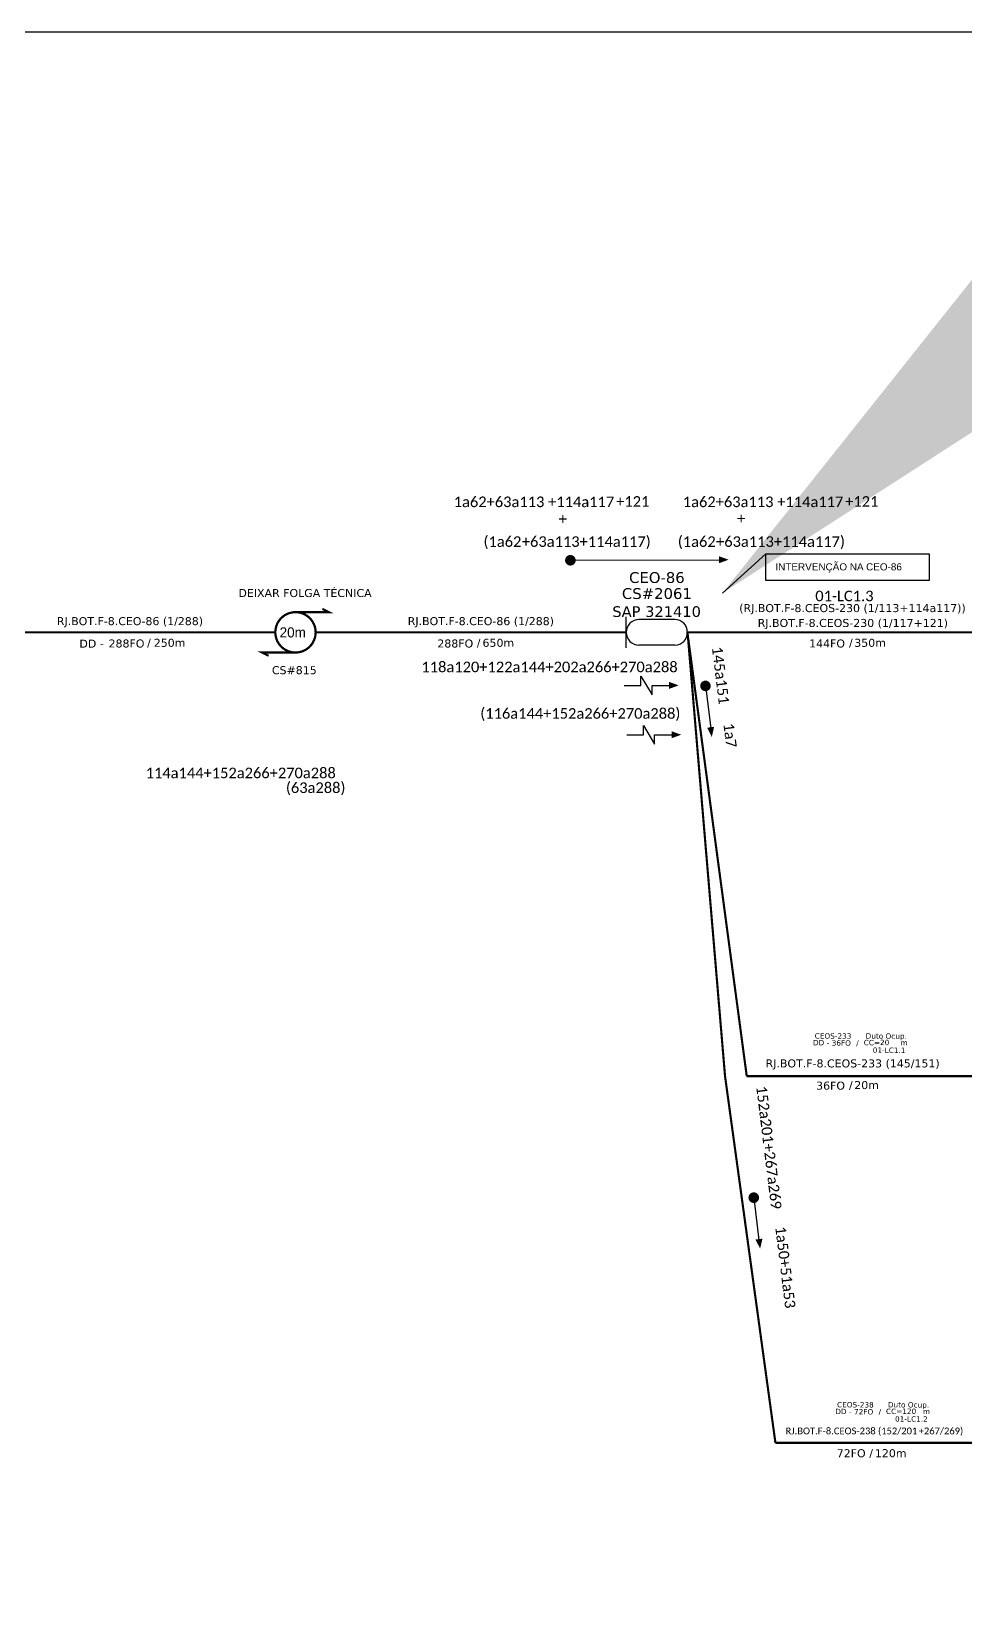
# Model space of a CAD drawing. Extents: x -4 to 2740, y 1 to 595.
# Drawn here: x 284.2 to 459.3, y 298.3 to 595.3 of the extents above; entities that cross this region are included whole.
import ezdxf
from ezdxf.enums import TextEntityAlignment as Align

# ---------------------------------------------------------------- set-up
doc = ezdxf.new("R2010")
doc.units = 0
doc.layers.add('10.4-Postes', color=1, linetype='Continuous', lineweight=0)
doc.layers.add('40.1-ETIQUETAS', color=1, linetype='Continuous', lineweight=20)
for name, color, linetype in [('20.4-CEOS', 1, 'Continuous'), ('20.5-CABO AÉREO', 1, 'Continuous'), ('label_cabos', 7, 'Continuous'), ('SETA', 7, 'Continuous')]:
    doc.layers.add(name, color=color, linetype=linetype)
doc.styles.add('ARIAL', font='arial.ttf')
doc.styles.add('MtXpl_Calibri', font='calibri.ttf')
doc.styles.add('ROMANS', font='romans.shx')
doc.styles.add('siredit', font='verdana.ttf')
doc.dimstyles.new('CL', dxfattribs={"dimtxt": 1, "dimasz": 2, "dimexe": 0.18, "dimexo": 0.0625, "dimgap": 0.09, "dimtad": 0, "dimdec": 0, "dimrnd": 1, "dimzin": 0, "dimdsep": 46, "dimtxsty": 'siredit', "dimblk": 'NONE', "dimcen": 0, "dimse1": 1, "dimse2": 1, "dimsd1": 1, "dimsd2": 1, "dimclrt": 7, "dimadec": 0, "dimazin": 0, "dimtfac": 1, "dimtdec": 0, "dimtofl": 0, "dimtmove": 0, "dimatfit": 3, "dimfxl": 0, "dimtolj": 1, "dimtzin": 0, "dimarcsym": 0})

# ---------------------------------------------------------------- blocks, each defined once
blk = doc.blocks.new('_None')
blk = doc.blocks.new('Inst CB DT OCUP CFOA-SM-DD-S-36')
at = {"layer": 'label_cabos', "color": 0, "style": 'siredit'}
for tag, flags, p in [('ID_ATIVIDADE', 3, (1.31, 2.67)), ('FATOR', 1, (11.56, 2.55))]:
    blk.add_attdef(tag, text='', height=1, rotation=359.69, dxfattribs=dict(at, flags=flags)).set_placement(p, align=Align.MIDDLE_CENTER)
for tag, p in [('TIPO_CABO', (1.11, 0)), ('DESTINO_CABO', (3.13, 1.26)), ('CABO', (4.69, -0.05)), ('/', (7.71, -0.05)), ('LANCE', (10.41, 0.02)), ('TIPO_CABO', (13.11, 1.24)), ('UND', (16.46, 0)), ('FID', (13.65, -1.41))]:
    blk.add_attdef(tag, text='', height=1, rotation=359.69, dxfattribs=at).set_placement(p, align=Align.MIDDLE_CENTER)
blk.add_attdef('QTDE', (11.93, -0.45), '', height=1, rotation=359.69, dxfattribs=at)
blk = doc.blocks.new('Inst CB DT OCUP CFOA-SM-DD-S-72')
at = {"layer": 'label_cabos', "color": 0, "style": 'siredit'}
for tag, flags, p in [('ID_ATIVIDADE', 3, (1.31, 2.67)), ('FATOR', 1, (11.56, 2.55))]:
    blk.add_attdef(tag, text='', height=1, rotation=359.69, dxfattribs=dict(at, flags=flags)).set_placement(p, align=Align.MIDDLE_CENTER)
for tag, p in [('TIPO_CABO', (1.11, 0)), ('DESTINO_CABO', (3.13, 1.26)), ('CABO', (4.69, -0.05)), ('/', (7.71, -0.05)), ('LANCE', (10.41, 0.02)), ('TIPO_CABO', (13.11, 1.24)), ('UND', (16.46, 0)), ('FID', (13.65, -1.41))]:
    blk.add_attdef(tag, text='', height=1, rotation=359.69, dxfattribs=at).set_placement(p, align=Align.MIDDLE_CENTER)
blk.add_attdef('QTDE', (11.93, -0.45), '', height=1, rotation=359.69, dxfattribs=at)
blk = doc.blocks.new('*U124')
at = {"color": 3}
blk.add_lwpolyline([(0.0000405, 0.000041), (0.0001936, 0.000041), (0.0001936, 0.0000158), (0.0000405, 0.0000158)], close=True, dxfattribs=at)
at = {"color": 3, "style": 'ARIAL'}
blk.add_attdef('SERVIÇO_EM_EMENDA_EXIST', text='', height=0.00000666, dxfattribs=at).set_placement((0.0001321, 0.0000254), align=Align.RIGHT)
blk.add_attdef('FID', (0.0001344, 0.0000254), '', height=0.00000666, dxfattribs=at)
at = {"layer": '10.4-Postes', "lineweight": 0, "style": 'ROMANS'}
for tag, p, flags in [('ID_ATIVIDADE', (-0.0000068, -0.0000086), 3), ('QTDE', (-0.000006, -0.000014), 3), ('FATOR', (-0.0000019, -0.0000113), 1)]:
    blk.add_attdef(tag, p, '', height=0.00000209, dxfattribs=dict(at, flags=flags))
at = {"color": 3}
blk.add_leader([(-0.0000002, 0.0000042), (0.0000405, 0.000041)], dimstyle='CL', override={"dimgap": 0.09, "dimtad": 0}, dxfattribs=at)

msp = doc.modelspace()

# ---------------------------------------------------------------- linework, layer by layer
at = {"color": 7}
msp.add_lwpolyline([(-3.83, 595.26), (837.17, 595.26), (837.17, 1.26), (-3.83, 1.26)], close=True, dxfattribs=at)
at = {"color": 0, "const_width": 0.99}
for points in [[(384.74, 496.19, 1), (385.73, 496.19, 1)], [(410.51, 473.13, 1), (410.63, 472.15, 1)], [(419.57, 377.22, 1), (419.69, 376.23, 1)]]:
    msp.add_lwpolyline(points, format="xyb", close=True, dxfattribs=at)
at = {"color": 7, "const_width": 0.394}
for points in [[(333.67, 486.46), (339.97, 486.46), (338.71, 487.09)], [(333.67, 478.9), (327.37, 478.9), (328.63, 478.27)]]:
    msp.add_lwpolyline(points, dxfattribs=at)
at = {"color": 7, "const_width": 0.42}
msp.add_lwpolyline([(333.67, 486.46, 1.000012), (333.67, 478.9, 0.999978)], format="xyb", close=True, dxfattribs=at)
at = {"color": 0}
for points in [[(398.47, 472.74), (398.47, 474.49), (400.57, 470.99), (400.57, 472.74)], [(398.95, 463.49), (398.95, 465.24), (401.04, 461.74), (401.04, 463.49)]]:
    msp.add_lwpolyline(points, dxfattribs=at)
at = {"layer": '20.4-CEOS', "color": 5}
for p, q in [((404.82, 485.07), (398.1, 485.07)), ((404.82, 480.29), (398.1, 480.29))]:
    msp.add_line(p, q, dxfattribs=at)
msp.add_lwpolyline([(395.71, 479.79), (395.71, 485.56)], dxfattribs=at)
for centre, start, end in [((398.1, 482.68), 90, 270), ((404.82, 482.68), 270, 90)]:
    msp.add_arc(centre, 2.39, start, end, dxfattribs=at)
at = {"layer": '20.5-CABO AÉREO', "color": 7, "ltscale": 50, "const_width": 0.4}
for points in [[(271.63, 482.68), (329.89, 482.68)], [(407.21, 482.68), (407.18, 482.68), (418.31, 399.5)], [(407.21, 482.68), (414.24, 399.5), (423.69, 330.78)], [(407.21, 482.68), (414.24, 399.5), (423.69, 330.78)], [(418.31, 399.5), (465.45, 399.5)], [(423.69, 330.78), (461.84, 330.78)]]:
    msp.add_lwpolyline(points, dxfattribs=at)
at = {"layer": '40.1-ETIQUETAS', "color": 7, "const_width": 0.4}
msp.add_lwpolyline([(337.45, 482.68), (395.71, 482.68)], dxfattribs=at)
at = {"layer": '40.1-ETIQUETAS', "color": 5, "const_width": 0.4}
msp.add_lwpolyline([(407.18, 482.68), (465.44, 482.68)], dxfattribs=at)
at = {"layer": 'SETA', "color": 0}
for points in [[(385.23, 496.19), (413.77, 496.28)], [(395.31, 472.74), (398.47, 472.74)], [(400.57, 472.74), (403.73, 472.74)], [(410.57, 472.64), (411.61, 464.2)], [(395.79, 463.49), (398.95, 463.49)], [(401.04, 463.49), (404.2, 463.49)], [(419.63, 376.72), (420.67, 368.28)]]:
    msp.add_lwpolyline(points, dxfattribs=at)
for points in [[(413.09, 496.95), (414.9, 496.29), (413.09, 495.63)], [(403.73, 473.4), (405.54, 472.74), (403.73, 472.08)], [(404.2, 464.15), (406.02, 463.49), (404.2, 462.83)], [(412.19, 464.96), (411.76, 463.08), (410.88, 464.8)], [(421.26, 369.04), (420.82, 367.16), (419.95, 368.88)]]:
    msp.add_solid(points, dxfattribs=at)

# ---------------------------------------------------------------- block references
at = {"color": 0, "lineweight": 0, "xscale": 199999.9999999376, "yscale": 199999.9999999376, "zscale": 199999.9999999376}
msp.add_blockref('*U124', (413.81, 489.21), dxfattribs=at).add_auto_attribs({'SERVIÇO_EM_EMENDA_EXIST': 'INTERVENÇÃO NA', 'FID': 'CEO-86'})
at = {"color": 7, "lineweight": 0}
ref = msp.add_blockref('Inst CB DT OCUP CFOA-SM-DD-S-36', (431.37, 405.77), dxfattribs=at)
ref.add_attrib('DESTINO_CABO', 'CEOS-233', dxfattribs={"layer": 'label_cabos', "color": 0, "height": 1, "rotation": 359.69, "style": 'siredit'}).set_placement((434.5, 407.03), align=Align.MIDDLE_CENTER)
ref.add_attrib('TIPO_CABO', 'Duto Ocup.', dxfattribs={"layer": 'label_cabos', "color": 0, "height": 1, "rotation": 359.69, "style": 'siredit'}).set_placement((444.48, 407.02), align=Align.MIDDLE_CENTER)
ref.add_attrib('/', '/', dxfattribs={"layer": 'label_cabos', "color": 0, "height": 1, "rotation": 359.69, "style": 'siredit'}).set_placement((439.08, 405.72), align=Align.MIDDLE_CENTER)
ref.add_attrib('FID', '01-LC1.1', dxfattribs={"layer": 'label_cabos', "color": 0, "height": 1, "rotation": 359.69, "style": 'siredit'}).set_placement((445.02, 404.36), align=Align.MIDDLE_CENTER)
ref.add_attrib('LANCE', 'CC=', dxfattribs={"layer": 'label_cabos', "color": 0, "height": 1, "rotation": 359.69, "style": 'siredit'}).set_placement((441.78, 405.79), align=Align.MIDDLE_CENTER)
ref.add_attrib('UND', 'm', dxfattribs={"layer": 'label_cabos', "color": 0, "height": 1, "rotation": 359.69, "style": 'siredit'}).set_placement((447.83, 405.77), align=Align.MIDDLE_CENTER)
ref.add_attrib('CABO', '36FO', dxfattribs={"layer": 'label_cabos', "color": 0, "height": 1, "rotation": 359.69, "style": 'siredit'}).set_placement((436.05, 405.72), align=Align.MIDDLE_CENTER)
ref.add_attrib('TIPO_CABO', 'DD - ', dxfattribs={"layer": 'label_cabos', "color": 0, "height": 1, "rotation": 359.69, "style": 'siredit'}).set_placement((432.48, 405.77), align=Align.MIDDLE_CENTER)
ref.add_attrib('QTDE', '20', (443.3, 405.32), dxfattribs={"layer": 'label_cabos', "color": 0, "height": 1, "rotation": 359.69, "style": 'siredit'})
at = {"color": 6, "lineweight": 0}
ref = msp.add_blockref('Inst CB DT OCUP CFOA-SM-DD-S-72', (435.56, 336.65), dxfattribs=at)
ref.add_attrib('DESTINO_CABO', 'CEOS-238', dxfattribs={"layer": 'label_cabos', "color": 0, "height": 1, "rotation": 359.69, "style": 'siredit'}).set_placement((438.69, 337.91), align=Align.MIDDLE_CENTER)
ref.add_attrib('TIPO_CABO', 'Duto Ocup.', dxfattribs={"layer": 'label_cabos', "color": 0, "height": 1, "rotation": 359.69, "style": 'siredit'}).set_placement((448.66, 337.9), align=Align.MIDDLE_CENTER)
ref.add_attrib('/', '/', dxfattribs={"layer": 'label_cabos', "color": 0, "height": 1, "rotation": 359.69, "style": 'siredit'}).set_placement((443.27, 336.6), align=Align.MIDDLE_CENTER)
ref.add_attrib('FID', '01-LC1.2', dxfattribs={"layer": 'label_cabos', "color": 0, "height": 1, "rotation": 359.69, "style": 'siredit'}).set_placement((449.2, 335.24), align=Align.MIDDLE_CENTER)
ref.add_attrib('LANCE', 'CC=', dxfattribs={"layer": 'label_cabos', "color": 0, "height": 1, "rotation": 359.69, "style": 'siredit'}).set_placement((445.96, 336.67), align=Align.MIDDLE_CENTER)
ref.add_attrib('UND', 'm', dxfattribs={"layer": 'label_cabos', "color": 0, "height": 1, "rotation": 359.69, "style": 'siredit'}).set_placement((452.02, 336.65), align=Align.MIDDLE_CENTER)
ref.add_attrib('CABO', '72FO', dxfattribs={"layer": 'label_cabos', "color": 0, "height": 1, "rotation": 359.69, "style": 'siredit'}).set_placement((440.24, 336.6), align=Align.MIDDLE_CENTER)
ref.add_attrib('TIPO_CABO', 'DD - ', dxfattribs={"layer": 'label_cabos', "color": 0, "height": 1, "rotation": 359.69, "style": 'siredit'}).set_placement((436.67, 336.65), align=Align.MIDDLE_CENTER)
ref.add_attrib('QTDE', '120', (447.48, 336.2), dxfattribs={"layer": 'label_cabos', "color": 0, "height": 1, "rotation": 359.69, "style": 'siredit'})

# ---------------------------------------------------------------- texts
at = {"color": 7, "style": 'MtXpl_Calibri'}
for s, p in [('1a62+63a113 +114a117', (363.35, 506.15)), ('1a62+63a113 +114a117', (406.32, 506.15)), ('+', (383.05, 502.95)), ('+', (416.49, 503.04))]:
    msp.add_text(s, height=1.98, dxfattribs=at).set_placement(p)
at = {"color": 1, "style": 'MtXpl_Calibri'}
for s, p in [('+121', (393.82, 506.22)), ('+121', (436.78, 506.22)), ('118a120+122a144+202a266+270a288', (357.29, 475.21))]:
    msp.add_text(s, height=1.98, dxfattribs=at).set_placement(p)
at = {"color": 5, "style": 'MtXpl_Calibri'}
for s, p in [('(1a62', (368.94, 498.7)), ('+63a113+114a117)', (376.13, 498.7)), ('(1a62', (405.38, 498.7)), ('+63a113+114a117)', (412.56, 498.7)), ('(116a144+152a266+270a288)', (368.33, 466.49))]:
    msp.add_text(s, height=1.98, dxfattribs=at).set_placement(p)
at = {"color": 7}
msp.add_text('20m', height=1.89, dxfattribs=at).set_placement((330.7, 481.73))
at = {"color": 3, "insert": (436.63, 489.49), "char_height": 1.98, "width": 25.1052, "attachment_point": 5}
msp.add_mtext('{\\fCalibri|b0|i0|c0|p34;\\C7;01-LC1.3}', dxfattribs=at)
at = {"color": 0, "char_height": 1.98, "width": 25.1052, "attachment_point": 5, "rotation": 277.0192}
for s, insert in [('{\\fCalibri|b0|i0|c0|p34;\\C7;145a151}', (413.4, 474.61)), ('{\\fCalibri|b0|i0|c0|p34;\\C7;1a7}', (415.18, 463.37)), ('{\\fCalibri|b0|i0|c0|p34;\\C7;1a50\\C0;+51a53}', (425.56, 363.67))]:
    msp.add_mtext(s, dxfattribs=dict(at, insert=insert))
at = {"color": 0, "insert": (323.4, 456.32), "char_height": 1.98, "width": 25.1052, "attachment_point": 5}
msp.add_mtext('{\\fCalibri|b0|i0|c0|p34;\\C7;114a144+152a266+270a288}', dxfattribs=at)
at = {"color": 5, "insert": (337.46, 453.35), "char_height": 1.98, "width": 25.1052, "attachment_point": 5}
msp.add_mtext('{\\fCalibri|b0|i0|c0|p34;(63a288)}', dxfattribs=at)
at = {"color": 7, "insert": (422.47, 386.11), "char_height": 1.98, "width": 25.1052, "attachment_point": 5, "rotation": 277.0192}
msp.add_mtext('{\\fCalibri|b0|i0|c0|p34;\\C7;152a201\\C0;+267a269}', dxfattribs=at)
at = {"layer": '20.4-CEOS', "color": 7, "style": 'siredit'}
for s, height, p in [('CEO-86', 2.028, (401.46, 492.95)), ('CS#2061', 2.028, (401.46, 489.95)), ('SAP 321410', 2, (401.41, 486.57))]:
    msp.add_text(s, height=height, dxfattribs=at).set_placement(p, align=Align.MIDDLE_CENTER)
at = {"layer": '20.5-CABO AÉREO', "color": 7, "style": 'MtXpl_Calibri'}
for s, height, p in [('RJ.BOT.F-8.CEOS-238 (152/201', 1.2672, (425.59, 332.37)), ('+267/269)', 1.267, (450.56, 332.37))]:
    msp.add_text(s, height=height, dxfattribs=at).set_placement(p)
at = {"layer": '40.1-ETIQUETAS', "color": 0, "style": 'siredit'}
for s, p in [('DEIXAR FOLGA TÉCNICA', (335.46, 490.05)), ('RJ.BOT.F-8.CEO-86 (1/288)', (302.62, 484.78)), ('RJ.BOT.F-8.CEO-86 (1/288)', (368.44, 484.78)), ('CS#815', (333.45, 475.59))]:
    msp.add_text(s, height=1.5, dxfattribs=at).set_placement(p, align=Align.MIDDLE_CENTER)
at = {"layer": '40.1-ETIQUETAS', "color": 5, "style": 'siredit'}
msp.add_text('(RJ.BOT.F-8.CEOS-230 (1/113+114a117))', height=1.5, dxfattribs=at).set_placement((438.14, 487.23), align=Align.MIDDLE_CENTER)
at = {"layer": '40.1-ETIQUETAS', "color": 1, "style": 'siredit'}
msp.add_text('RJ.BOT.F-8.CEOS-230 (1/117+121)', height=1.5, dxfattribs=at).set_placement((438.21, 484.44), align=Align.MIDDLE_CENTER)
at = {"layer": '40.1-ETIQUETAS', "color": 0, "style": 'siredit'}
for s, p in [('DD - ', (298.36, 480.56)), ('288FO', (305.34, 480.59)), ('/', (306.53, 480.72)), ('288FO', (367.01, 480.59)), ('/', (368.37, 480.72)), ('/', (438.18, 397.83)), ('72FO', (440.61, 328.82)), ('/', (441.99, 328.87))]:
    msp.add_text(s, height=1.5, dxfattribs=at).set_placement(p, align=Align.MIDDLE_RIGHT)
for s, p in [('250m', (307.09, 480.72)), ('650m', (368.75, 480.72)), ('20m', (438.48, 397.83)), ('120m', (442.35, 328.83))]:
    msp.add_text(s, height=1.5, dxfattribs=at).set_placement(p, align=Align.MIDDLE_LEFT)
at = {"layer": '40.1-ETIQUETAS', "color": 7, "style": 'siredit'}
for s, p in [('144FO', (436.74, 480.59)), ('/', (438.18, 480.72)), ('36FO', (436.74, 397.72))]:
    msp.add_text(s, height=1.5, dxfattribs=at).set_placement(p, align=Align.MIDDLE_RIGHT)
msp.add_text('350m', height=1.5, dxfattribs=at).set_placement((438.48, 480.72), align=Align.MIDDLE_LEFT)
msp.add_text('RJ.BOT.F-8.CEOS-233 (145/151)', height=1.5, dxfattribs=at).set_placement((438.17, 401.89), align=Align.MIDDLE_CENTER)

doc.saveas('drawing.dxf')
